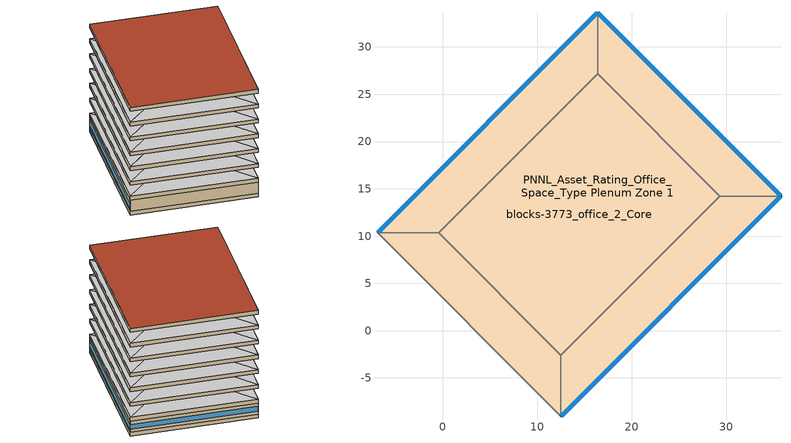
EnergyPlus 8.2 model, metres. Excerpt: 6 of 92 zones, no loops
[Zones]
blocks-3773_office_2_Core
 floor to PNNL_Asset_Rating_Office_Space_Type Plenum Zone 1 (INT-FLOOR-TOPSIDE): 12.5,-2.59 -0.43,10.35 16.38,27.16 29.31,14.22 z3.66
 wall to blocks-3773_office_2_West Perimeter (Standard_Int-Wall): 29.31,14.22 16.38,27.16 z3.66:6.4
 wall to blocks-3773_office_2_North Perimeter (Standard_Int-Wall): 12.5,-2.59 29.31,14.22 z3.66:6.4
 wall to blocks-3773_office_2_East Perimeter (Standard_Int-Wall): -0.43,10.35 12.5,-2.59 z3.66:6.4
 wall to blocks-3773_office_2_South Perimeter (Standard_Int-Wall): 16.38,27.16 -0.43,10.35 z3.66:6.4
blocks-3773_office_2_East Perimeter
 floor to PNNL_Asset_Rating_Office_Space_Type Plenum Zone 1 (INT-FLOOR-TOPSIDE): 12.5,-9.05 -6.9,10.35 -0.43,10.35 12.5,-2.59 z3.66
 wall to blocks-3772_office_2_West Perimeter (Standard_Int-Wall): -6.9,10.35 12.5,-9.05 z3.66:6.4
 wall to blocks-3773_office_2_South Perimeter (Standard_Int-Wall): -0.43,10.35 -6.9,10.35 z3.66:6.4
 wall to blocks-3773_office_2_North Perimeter (Standard_Int-Wall): 12.5,-9.05 12.5,-2.59 z3.66:6.4
blocks-3773_office_2_North Perimeter
 floor to PNNL_Asset_Rating_Office_Space_Type Plenum Zone 1 (INT-FLOOR-TOPSIDE): 35.78,14.22 12.5,-9.05 12.5,-2.59 29.31,14.22 z3.66
 wall outside (Masonry_Wall): 12.5,-9.05 35.78,14.22 z3.66:6.4
 wall to blocks-3773_office_2_West Perimeter (Standard_Int-Wall): 35.78,14.22 29.31,14.22 z3.66:6.4
 window (fenestration_6.643567466315389_0.5403_0.7): 12.52,-9.03 35.76,14.21 z4.42:5.56
blocks-3773_office_2_South Perimeter
 floor to PNNL_Asset_Rating_Office_Space_Type Plenum Zone 1 (INT-FLOOR-TOPSIDE): -6.9,10.35 16.38,33.62 16.38,27.16 -0.43,10.35 z3.66
 wall outside (Masonry_Wall): 16.38,33.62 -6.9,10.35 z3.66:6.4
 wall to blocks-3773_office_2_West Perimeter (Standard_Int-Wall): 16.38,27.16 16.38,33.62 z3.66:6.4
 window (fenestration_6.643567466315389_0.5403_0.7): 16.36,33.6 -6.88,10.36 z4.42:5.56
blocks-3773_office_2_West Perimeter
 floor to PNNL_Asset_Rating_Office_Space_Type Plenum Zone 1 (INT-FLOOR-TOPSIDE): 35.78,14.22 29.31,14.22 16.38,27.16 16.38,33.62 z3.66
 wall outside (Masonry_Wall): 35.78,14.22 16.38,33.62 z3.66:6.4
 window (fenestration_6.643567466315389_0.5403_0.7): 35.76,14.24 16.4,33.6 z4.42:5.56
PNNL_Asset_Rating_Office_Space_Type Plenum Zone 1
 floor to blocks-3773_office_1_West Perimeter (INT-FLOOR-TOPSIDE): 35.78,14.22 29.31,14.22 16.38,27.16 16.38,33.62 z2.74
 floor to blocks-3773_office_2_West Perimeter (INT-FLOOR-TOPSIDE): 35.78,14.22 29.31,14.22 16.38,27.16 16.38,33.62 z6.4
 floor to blocks-3773_office_3_East Perimeter (INT-FLOOR-TOPSIDE): 12.5,-9.05 -6.9,10.35 -0.43,10.35 12.5,-2.59 z10.06
 floor to blocks-3773_office_4_West Perimeter (INT-FLOOR-TOPSIDE): 35.78,14.22 29.31,14.22 16.38,27.16 16.38,33.62 z13.72
 floor to blocks-3773_office_5_East Perimeter (INT-FLOOR-TOPSIDE): 12.5,-9.05 -6.9,10.35 -0.43,10.35 12.5,-2.59 z17.37
 floor to blocks-3773_office_6_Core (INT-FLOOR-TOPSIDE): 12.5,-2.59 -0.43,10.35 16.38,27.16 29.31,14.22 z21.03
 floor to blocks-3773_office_7_North Perimeter (INT-FLOOR-TOPSIDE): 12.5,-9.05 12.5,-2.59 29.31,14.22 35.78,14.22 z24.69
 floor to blocks-3773_office_8_North Perimeter (INT-FLOOR-TOPSIDE): 12.5,-9.05 12.5,-2.59 29.31,14.22 35.78,14.22 z28.35
 floor to blocks-3773_office_4_Core (INT-FLOOR-TOPSIDE): 12.5,-2.59 -0.43,10.35 16.38,27.16 29.31,14.22 z13.72
 floor to blocks-3773_office_4_East Perimeter (INT-FLOOR-TOPSIDE): 12.5,-9.05 -6.9,10.35 -0.43,10.35 12.5,-2.59 z13.72
 floor to blocks-3773_office_4_North Perimeter (INT-FLOOR-TOPSIDE): 12.5,-9.05 12.5,-2.59 29.31,14.22 35.78,14.22 z13.72
 floor to blocks-3773_office_4_South Perimeter (INT-FLOOR-TOPSIDE): -0.43,10.35 -6.9,10.35 16.38,33.62 16.38,27.16 z13.72
 floor to blocks-3773_office_1_Core (INT-FLOOR-TOPSIDE): 12.5,-2.59 -0.43,10.35 16.38,27.16 29.31,14.22 z2.74
 floor to blocks-3773_office_7_Core (INT-FLOOR-TOPSIDE): 12.5,-2.59 -0.43,10.35 16.38,27.16 29.31,14.22 z24.69
 floor to blocks-3773_office_8_West Perimeter (INT-FLOOR-TOPSIDE): 35.78,14.22 29.31,14.22 16.38,27.16 16.38,33.62 z28.35
 floor to blocks-3773_office_8_South Perimeter (INT-FLOOR-TOPSIDE): 16.38,27.16 -0.43,10.35 -6.9,10.35 16.38,33.62 z28.35
 floor to blocks-3773_office_8_Core (INT-FLOOR-TOPSIDE): 12.5,-2.59 -0.43,10.35 16.38,27.16 29.31,14.22 z28.35
 floor to blocks-3773_office_8_East Perimeter (INT-FLOOR-TOPSIDE): 12.5,-9.05 -6.9,10.35 -0.43,10.35 12.5,-2.59 z28.35
 floor to blocks-3773_office_5_West Perimeter (INT-FLOOR-TOPSIDE): 35.78,14.22 29.31,14.22 16.38,27.16 16.38,33.62 z17.37
 floor to blocks-3773_office_5_Core (INT-FLOOR-TOPSIDE): 12.5,-2.59 -0.43,10.35 16.38,27.16 29.31,14.22 z17.37
 floor to blocks-3773_office_5_North Perimeter (INT-FLOOR-TOPSIDE): 12.5,-9.05 12.5,-2.59 29.31,14.22 35.78,14.22 z17.37
 floor to blocks-3773_office_5_South Perimeter (INT-FLOOR-TOPSIDE): 16.38,27.16 -0.43,10.35 -6.9,10.35 16.38,33.62 z17.37
 floor to blocks-3773_office_3_North Perimeter (INT-FLOOR-TOPSIDE): 12.5,-9.05 12.5,-2.59 29.31,14.22 35.78,14.22 z10.06
 floor to blocks-3773_office_3_Core (INT-FLOOR-TOPSIDE): 12.5,-2.59 -0.43,10.35 16.38,27.16 29.31,14.22 z10.06
 floor to blocks-3773_office_6_South Perimeter (INT-FLOOR-TOPSIDE): -0.43,10.35 -6.9,10.35 16.38,33.62 16.38,27.16 z21.03
 floor to blocks-3773_office_6_West Perimeter (INT-FLOOR-TOPSIDE): 35.78,14.22 29.31,14.22 16.38,27.16 16.38,33.62 z21.03
 floor to blocks-3773_office_6_North Perimeter (INT-FLOOR-TOPSIDE): 12.5,-9.05 12.5,-2.59 29.31,14.22 35.78,14.22 z21.03
 floor to blocks-3773_office_6_East Perimeter (INT-FLOOR-TOPSIDE): 12.5,-9.05 -6.9,10.35 -0.43,10.35 12.5,-2.59 z21.03
 floor to blocks-3773_office_7_East Perimeter (INT-FLOOR-TOPSIDE): 12.5,-9.05 -6.9,10.35 -0.43,10.35 12.5,-2.59 z24.69
 floor to blocks-3773_office_3_South Perimeter (INT-FLOOR-TOPSIDE): -0.43,10.35 -6.9,10.35 16.38,33.62 16.38,27.16 z10.06
 floor to blocks-3773_office_2_Core (INT-FLOOR-TOPSIDE): 12.5,-2.59 -0.43,10.35 16.38,27.16 29.31,14.22 z6.4
 floor to blocks-3773_office_7_South Perimeter (INT-FLOOR-TOPSIDE): -0.43,10.35 -6.9,10.35 16.38,33.62 16.38,27.16 z24.69
 floor to blocks-3773_office_7_West Perimeter (INT-FLOOR-TOPSIDE): 35.78,14.22 29.31,14.22 16.38,27.16 16.38,33.62 z24.69
 floor to blocks-3773_office_3_West Perimeter (INT-FLOOR-TOPSIDE): 35.78,14.22 29.31,14.22 16.38,27.16 16.38,33.62 z10.06
 floor to blocks-3773_office_1_South Perimeter (INT-FLOOR-TOPSIDE): -0.43,10.35 -6.9,10.35 16.38,33.62 16.38,27.16 z2.74
 floor to blocks-3773_office_2_East Perimeter (INT-FLOOR-TOPSIDE): 12.5,-9.05 -6.9,10.35 -0.43,10.35 12.5,-2.59 z6.4
 floor to blocks-3773_office_2_North Perimeter (INT-FLOOR-TOPSIDE): 12.5,-9.05 12.5,-2.59 29.31,14.22 35.78,14.22 z6.4
 floor to blocks-3773_office_2_South Perimeter (INT-FLOOR-TOPSIDE): -0.43,10.35 -6.9,10.35 16.38,33.62 16.38,27.16 z6.4
 floor to blocks-3773_office_1_East Perimeter (INT-FLOOR-TOPSIDE): 12.5,-9.05 -6.9,10.35 -0.43,10.35 12.5,-2.59 z2.74
 floor to blocks-3773_office_1_North Perimeter (INT-FLOOR-TOPSIDE): 12.5,-9.05 12.5,-2.59 29.31,14.22 35.78,14.22 z2.74
 wall outside (Masonry_Wall): 12.5,-9.05 35.78,14.22 16.38,33.62 -6.9,10.35 z2.74:3.66; 12.5,-9.05 35.78,14.22 16.38,33.62 -6.9,10.35 z6.4:7.32; 12.5,-9.05 35.78,14.22 16.38,33.62 -6.9,10.35 z10.06:10.97; 12.5,-9.05 35.78,14.22 16.38,33.62 -6.9,10.35 z13.72:14.63; 12.5,-9.05 35.78,14.22 16.38,33.62 -6.9,10.35 z17.37:18.29; 12.5,-9.05 35.78,14.22 16.38,33.62 -6.9,10.35 z21.03:21.95; 12.5,-9.05 35.78,14.22 16.38,33.62 -6.9,10.35 z24.69:25.6; 12.5,-9.05 35.78,14.22 16.38,33.62 -6.9,10.35 z28.35:29.26
 wall to PNNL_Asset_Rating_Office_Space_Type Plenum Zone (Standard_Int-Wall): -6.9,10.35 12.5,-9.05 z2.74:3.66; -6.9,10.35 12.5,-9.05 z6.4:7.32; -6.9,10.35 12.5,-9.05 z10.06:10.97; -6.9,10.35 12.5,-9.05 z13.72:14.63; -6.9,10.35 12.5,-9.05 z17.37:18.29; -6.9,10.35 12.5,-9.05 z21.03:21.95; -6.9,10.35 12.5,-9.05 z24.69:25.6; -6.9,10.35 12.5,-9.05 z28.35:29.26
 ceiling to blocks-3773_office_3_East Perimeter (INT-FLOOR-UNDERSIDE): -6.9,10.35 12.5,-9.05 12.5,-2.59 -0.43,10.35 z7.32
 ceiling to blocks-3773_office_4_West Perimeter (INT-FLOOR-UNDERSIDE): 16.38,33.62 16.38,27.16 29.31,14.22 35.78,14.22 z10.97
 ceiling to blocks-3773_office_5_East Perimeter (INT-FLOOR-UNDERSIDE): -6.9,10.35 12.5,-9.05 12.5,-2.59 -0.43,10.35 z14.63
 ceiling to blocks-3773_office_6_Core (INT-FLOOR-UNDERSIDE): 16.38,27.16 -0.43,10.35 12.5,-2.59 29.31,14.22 z18.29
 ceiling to blocks-3773_office_7_North Perimeter (INT-FLOOR-UNDERSIDE): 12.5,-2.59 12.5,-9.05 35.78,14.22 29.31,14.22 z21.95
 ceiling to blocks-3773_office_8_North Perimeter (INT-FLOOR-UNDERSIDE): 12.5,-2.59 12.5,-9.05 35.78,14.22 29.31,14.22 z25.6
 ceiling to blocks-3773_office_5_West Perimeter (INT-FLOOR-UNDERSIDE): 16.38,33.62 16.38,27.16 29.31,14.22 35.78,14.22 z14.63
 ceiling to blocks-3773_office_5_Core (INT-FLOOR-UNDERSIDE): 16.38,27.16 -0.43,10.35 12.5,-2.59 29.31,14.22 z14.63
 ceiling to blocks-3773_office_5_South Perimeter (INT-FLOOR-UNDERSIDE): -6.9,10.35 -0.43,10.35 16.38,27.16 16.38,33.62 z14.63
 ceiling to blocks-3773_office_5_North Perimeter (INT-FLOOR-UNDERSIDE): 29.31,14.22 12.5,-2.59 12.5,-9.05 35.78,14.22 z14.63
 ceiling to blocks-3773_office_4_Core (INT-FLOOR-UNDERSIDE): 16.38,27.16 -0.43,10.35 12.5,-2.59 29.31,14.22 z10.97
 ceiling to blocks-3773_office_7_Core (INT-FLOOR-UNDERSIDE): -0.43,10.35 12.5,-2.59 29.31,14.22 16.38,27.16 z21.95
 ceiling to blocks-3773_office_6_East Perimeter (INT-FLOOR-UNDERSIDE): -6.9,10.35 12.5,-9.05 12.5,-2.59 -0.43,10.35 z18.29
 ceiling to blocks-3773_office_6_North Perimeter (INT-FLOOR-UNDERSIDE): 12.5,-2.59 12.5,-9.05 35.78,14.22 29.31,14.22 z18.29
 ceiling to blocks-3773_office_6_South Perimeter (INT-FLOOR-UNDERSIDE): 16.38,33.62 -6.9,10.35 -0.43,10.35 16.38,27.16 z18.29
 ceiling to blocks-3773_office_6_West Perimeter (INT-FLOOR-UNDERSIDE): 16.38,33.62 16.38,27.16 29.31,14.22 35.78,14.22 z18.29
 ceiling to blocks-3773_office_8_West Perimeter (INT-FLOOR-UNDERSIDE): 16.38,33.62 16.38,27.16 29.31,14.22 35.78,14.22 z25.6
 ceiling to blocks-3773_office_3_North Perimeter (INT-FLOOR-UNDERSIDE): 29.31,14.22 12.5,-2.59 12.5,-9.05 35.78,14.22 z7.32
 ceiling to blocks-3773_office_3_Core (INT-FLOOR-UNDERSIDE): -0.43,10.35 12.5,-2.59 29.31,14.22 16.38,27.16 z7.32
 ceiling to blocks-3773_office_8_South Perimeter (INT-FLOOR-UNDERSIDE): -6.9,10.35 -0.43,10.35 16.38,27.16 16.38,33.62 z25.6
 ceiling to blocks-3773_office_7_East Perimeter (INT-FLOOR-UNDERSIDE): -6.9,10.35 12.5,-9.05 12.5,-2.59 -0.43,10.35 z21.95
 ceiling to blocks-3773_office_3_South Perimeter (INT-FLOOR-UNDERSIDE): -6.9,10.35 -0.43,10.35 16.38,27.16 16.38,33.62 z7.32
 ceiling to blocks-3773_office_8_Core (INT-FLOOR-UNDERSIDE): -0.43,10.35 12.5,-2.59 29.31,14.22 16.38,27.16 z25.6
 ceiling to blocks-3773_office_7_South Perimeter (INT-FLOOR-UNDERSIDE): -6.9,10.35 -0.43,10.35 16.38,27.16 16.38,33.62 z21.95
 ceiling to blocks-3773_office_7_West Perimeter (INT-FLOOR-UNDERSIDE): 16.38,33.62 16.38,27.16 29.31,14.22 35.78,14.22 z21.95
 ceiling to blocks-3773_office_3_West Perimeter (INT-FLOOR-UNDERSIDE): 16.38,33.62 16.38,27.16 29.31,14.22 35.78,14.22 z7.32
 ceiling to blocks-3773_office_8_East Perimeter (INT-FLOOR-UNDERSIDE): -6.9,10.35 12.5,-9.05 12.5,-2.59 -0.43,10.35 z25.6
 ceiling to blocks-3773_office_4_East Perimeter (INT-FLOOR-UNDERSIDE): -6.9,10.35 12.5,-9.05 12.5,-2.59 -0.43,10.35 z10.97
 ceiling to blocks-3773_office_4_South Perimeter (INT-FLOOR-UNDERSIDE): -6.9,10.35 -0.43,10.35 16.38,27.16 16.38,33.62 z10.97
 ceiling to blocks-3773_office_4_North Perimeter (INT-FLOOR-UNDERSIDE): 12.5,-2.59 12.5,-9.05 35.78,14.22 29.31,14.22 z10.97
 roof outside (Shingles_Shakes_Roof): -6.9,10.35 12.5,-9.05 35.78,14.22 16.38,33.62 z29.26
[Building]
1MP
[Site:Location]
Willow Grove Nas_PA_USA: Latitude {deg}=40.2; Longitude {deg}=-75.15; Time Zone {hr}=-5; Elevation {m}=102
[Site:GroundTemperature:BuildingSurface]
19.527, 19.502, 19.536, 19.598, 20.002, 21.64, 22.225, 22.375, 21.449, 20.121, 19.802, 19.633
[Site:WaterMainsTemperature]
Calculation Method=Correlation; Annual Average Outdoor Air Temperature {C}=9.69; Maximum Difference In Monthly Average Outdoor Air Temperatures {deltaC}=28.1
[SizingPeriod:DesignDay] Day of Month=21; Dry-Bulb Temperature Range Modifier Type=DefaultMultipliers; Humidity Condition Type=Wetbulb; Barometric Pressure {Pa}=100106; Rain Indicator=No; Snow Indicator=No; Daylight Saving Time Indicator=No
Name | Month | Day Type | Maximum Dry-Bulb Temperature {C} | Daily Dry-Bulb Temperature Range {deltaC} | Wetbulb or DewPoint at Maximum Dry-Bulb {C} | Wind Speed {m/s} | Wind Direction {deg} | Solar Model Indicator | ASHRAE Clear Sky Optical Depth for Beam Irradiance (taub) | ASHRAE Clear Sky Optical Depth for Diffuse Irradiance (taud) | Sky Clearness
Willow Grove Nas Ann Clg .4% Condns DB=>MWB | 7 | SummerDesignDay | 33.7 | 10.5 | 23.9 | 2.5 | 270 | ASHRAETau | 0.524 | 1.834
Willow Grove Nas Ann Htg 99.6% Condns DB | 1 | WinterDesignDay | -12.1 | 0 | -12.1 | 2.7 | 300 | ASHRAEClearSky |  |  | 0
[Material] Thermal Absorptance=0.9
Name | Roughness | Thickness {m} | Conductivity {W/m-K} | Density {kg/m3} | Specific Heat {J/kg-K} | Solar Absorptance | Visible Absorptance
1/2IN Gypsum | Smooth | 0.0127 | 0.16 | 784.9 | 830 | 0.92 | 0.92
1IN Stucco | Smooth | 0.0253 | 0.6918 | 1858 | 837 | 0.92 | 0.92
4IN CONCRETE HW | Rough | 0.1016 | 1.311 | 2240 | 836.8 | 0.7 | 0.7
8IN CONCRETE HW | Rough | 0.2032 | 1.311 | 2240 | 836.8 | 0.7 | 0.7
Attic and Other Insulation | MediumRough | 0.183705 | 0.049 | 265 | 836.8 | 0.7 | 0.7
Masonry Wall Insulation | MediumRough | 0.117472 | 0.049 | 265 | 836.8 | 0.7 | 0.7
Metal Roofing | MediumSmooth | 0.0015 | 45.006 | 7680 | 418.4 | 0.7 | 0.3
[Material:NoMass]
CP02 CARPET PAD: Roughness=VeryRough; Thermal Resistance {m2-K/W}=0.2165; Thermal Absorptance=0.9; Solar Absorptance=0.7; Visible Absorptance=0.8
[WindowMaterial:SimpleGlazingSystem]
Glazing Layer: U-Factor {W/m2-K}=6.64357; Solar Heat Gain Coefficient=0.5403; Visible Transmittance=0.7
[Construction]
fenestration_6.643567466315389_0.5403_0.7: Glazing Layer
INT-FLOOR-TOPSIDE: 1/2IN Gypsum, 4IN CONCRETE HW, CP02 CARPET PAD
INT-FLOOR-UNDERSIDE: CP02 CARPET PAD, 4IN CONCRETE HW, 1/2IN Gypsum
Masonry_Wall: 1IN Stucco, 8IN CONCRETE HW, Masonry Wall Insulation, 1/2IN Gypsum
Shingles_Shakes_Roof: Metal Roofing, Attic and Other Insulation, 1/2IN Gypsum
Standard_Int-Wall: 1/2IN Gypsum, 1/2IN Gypsum
[Zone]
Name | Part of Total Floor Area
blocks-3773_office_2_Core; blocks-3773_office_2_East Perimeter; blocks-3773_office_2_North Perimeter; blocks-3773_office_2_South Perimeter; blocks-3773_office_2_West Perimeter
PNNL_Asset_Rating_Office_Space_Type Plenum Zone 1 | No
[Lights] Schedule=PNNL_Asset_Rating_Office_Lighting_Schedule; Design Level Calculation Method=Watts/Area; Watts per Zone Floor Area {W/m2}=1.07982
Name | Zone or ZoneList
Lights 59 | blocks-3773_office_2_Core
Lights 57 | blocks-3773_office_2_East Perimeter
Lights 56 | blocks-3773_office_2_North Perimeter
Lights 58 | blocks-3773_office_2_South Perimeter
Lights 55 | blocks-3773_office_2_West Perimeter
[Schedule:Day:Interval]
PNNL_Asset_Rating_Office_Lighting_Schedule_Week_Day: No, 01:00, 0.05, 02:00, 0.05, 03:00, 0.05, 04:00, 0.05, 05:00, 0.05, 06:00, 0.1, 07:00, 0.1, 08:00, 0.3, 09:00, 0.9, 10:00, 0.9, 11:00, 0.9, 12:00, 0.9, 13:00, 0.9, 14:00, 0.9, 15:00, 0.9, 16:00, 0.9, 17:00, 0.9, 18:00, 0.5, 19:00, 0.3, 20:00, 0.3, 21:00, 0.2, 22:00, 0.2, 23:00, 0.1, 24:00, 0.05
PNNL_Asset_Rating_Office_Lighting_Schedule_Saturday: No, 01:00, 0.05, 02:00, 0.05, 03:00, 0.05, 04:00, 0.05, 05:00, 0.05, 06:00, 0.05, 07:00, 0.1, 08:00, 0.1, 09:00, 0.3, 10:00, 0.3, 11:00, 0.3, 12:00, 0.3, 13:00, 0.15, 14:00, 0.15, 15:00, 0.15, 16:00, 0.15, 17:00, 0.15, 18:00, 0.05, 19:00, 0.05, 20:00, 0.05, 21:00, 0.05, 22:00, 0.05, 23:00, 0.05, 24:00, 0.05
PNNL_Asset_Rating_Office_Lighting_Schedule_Sunday: No, 01:00, 0.05, 02:00, 0.05, 03:00, 0.05, 04:00, 0.05, 05:00, 0.05, 06:00, 0.05, 07:00, 0.05, 08:00, 0.05, 09:00, 0.05, 10:00, 0.05, 11:00, 0.05, 12:00, 0.05, 13:00, 0.05, 14:00, 0.05, 15:00, 0.05, 16:00, 0.05, 17:00, 0.05, 18:00, 0.05, 19:00, 0.05, 20:00, 0.05, 21:00, 0.05, 22:00, 0.05, 23:00, 0.05, 24:00, 0.05
PNNL_Asset_Rating_Office_Lighting_Schedule_Summer_Design_Day: No, 01:00, 1, 02:00, 1, 03:00, 1, 04:00, 1, 05:00, 1, 06:00, 1, 07:00, 1, 08:00, 1, 09:00, 1, 10:00, 1, 11:00, 1, 12:00, 1, 13:00, 1, 14:00, 1, 15:00, 1, 16:00, 1, 17:00, 1, 18:00, 1, 19:00, 1, 20:00, 1, 21:00, 1, 22:00, 1, 23:00, 1, 24:00, 1
PNNL_Asset_Rating_Office_Lighting_Schedule_Winter_Design_Day: No, 01:00, 0, 02:00, 0, 03:00, 0, 04:00, 0, 05:00, 0, 06:00, 0, 07:00, 0, 08:00, 0, 09:00, 0, 10:00, 0, 11:00, 0, 12:00, 0, 13:00, 0, 14:00, 0, 15:00, 0, 16:00, 0, 17:00, 0, 18:00, 0, 19:00, 0, 20:00, 0, 21:00, 0, 22:00, 0, 23:00, 0, 24:00, 0
[Schedule:Week:Daily]
Schedule:Week:Daily {92580604-9bcd-41d0-8482-886d83733ce8}: PNNL_Asset_Rating_Office_Lighting_Schedule_Week_Day, PNNL_Asset_Rating_Office_Lighting_Schedule_Week_Day, PNNL_Asset_Rating_Office_Lighting_Schedule_Week_Day, PNNL_Asset_Rating_Office_Lighting_Schedule_Week_Day, PNNL_Asset_Rating_Office_Lighting_Schedule_Week_Day, PNNL_Asset_Rating_Office_Lighting_Schedule_Week_Day, PNNL_Asset_Rating_Office_Lighting_Schedule_Saturday, PNNL_Asset_Rating_Office_Lighting_Schedule_Week_Day, PNNL_Asset_Rating_Office_Lighting_Schedule_Summer_Design_Day, PNNL_Asset_Rating_Office_Lighting_Schedule_Winter_Design_Day, PNNL_Asset_Rating_Office_Lighting_Schedule_Week_Day, PNNL_Asset_Rating_Office_Lighting_Schedule_Week_Day
Schedule:Week:Daily {228a496b-f2a7-47a5-8f73-0f27f654ca8e}: PNNL_Asset_Rating_Office_Lighting_Schedule_Sunday, PNNL_Asset_Rating_Office_Lighting_Schedule_Week_Day, PNNL_Asset_Rating_Office_Lighting_Schedule_Week_Day, PNNL_Asset_Rating_Office_Lighting_Schedule_Week_Day, PNNL_Asset_Rating_Office_Lighting_Schedule_Week_Day, PNNL_Asset_Rating_Office_Lighting_Schedule_Week_Day, PNNL_Asset_Rating_Office_Lighting_Schedule_Saturday, PNNL_Asset_Rating_Office_Lighting_Schedule_Week_Day, PNNL_Asset_Rating_Office_Lighting_Schedule_Summer_Design_Day, PNNL_Asset_Rating_Office_Lighting_Schedule_Winter_Design_Day, PNNL_Asset_Rating_Office_Lighting_Schedule_Week_Day, PNNL_Asset_Rating_Office_Lighting_Schedule_Week_Day
[Schedule:Year]
PNNL_Asset_Rating_Office_Lighting_Schedule: Schedule:Week:Daily {92580604-9bcd-41d0-8482-886d83733ce8}, 1, 1, 1, 3, Schedule:Week:Daily {228a496b-f2a7-47a5-8f73-0f27f654ca8e}, 1, 4, 12, 31
